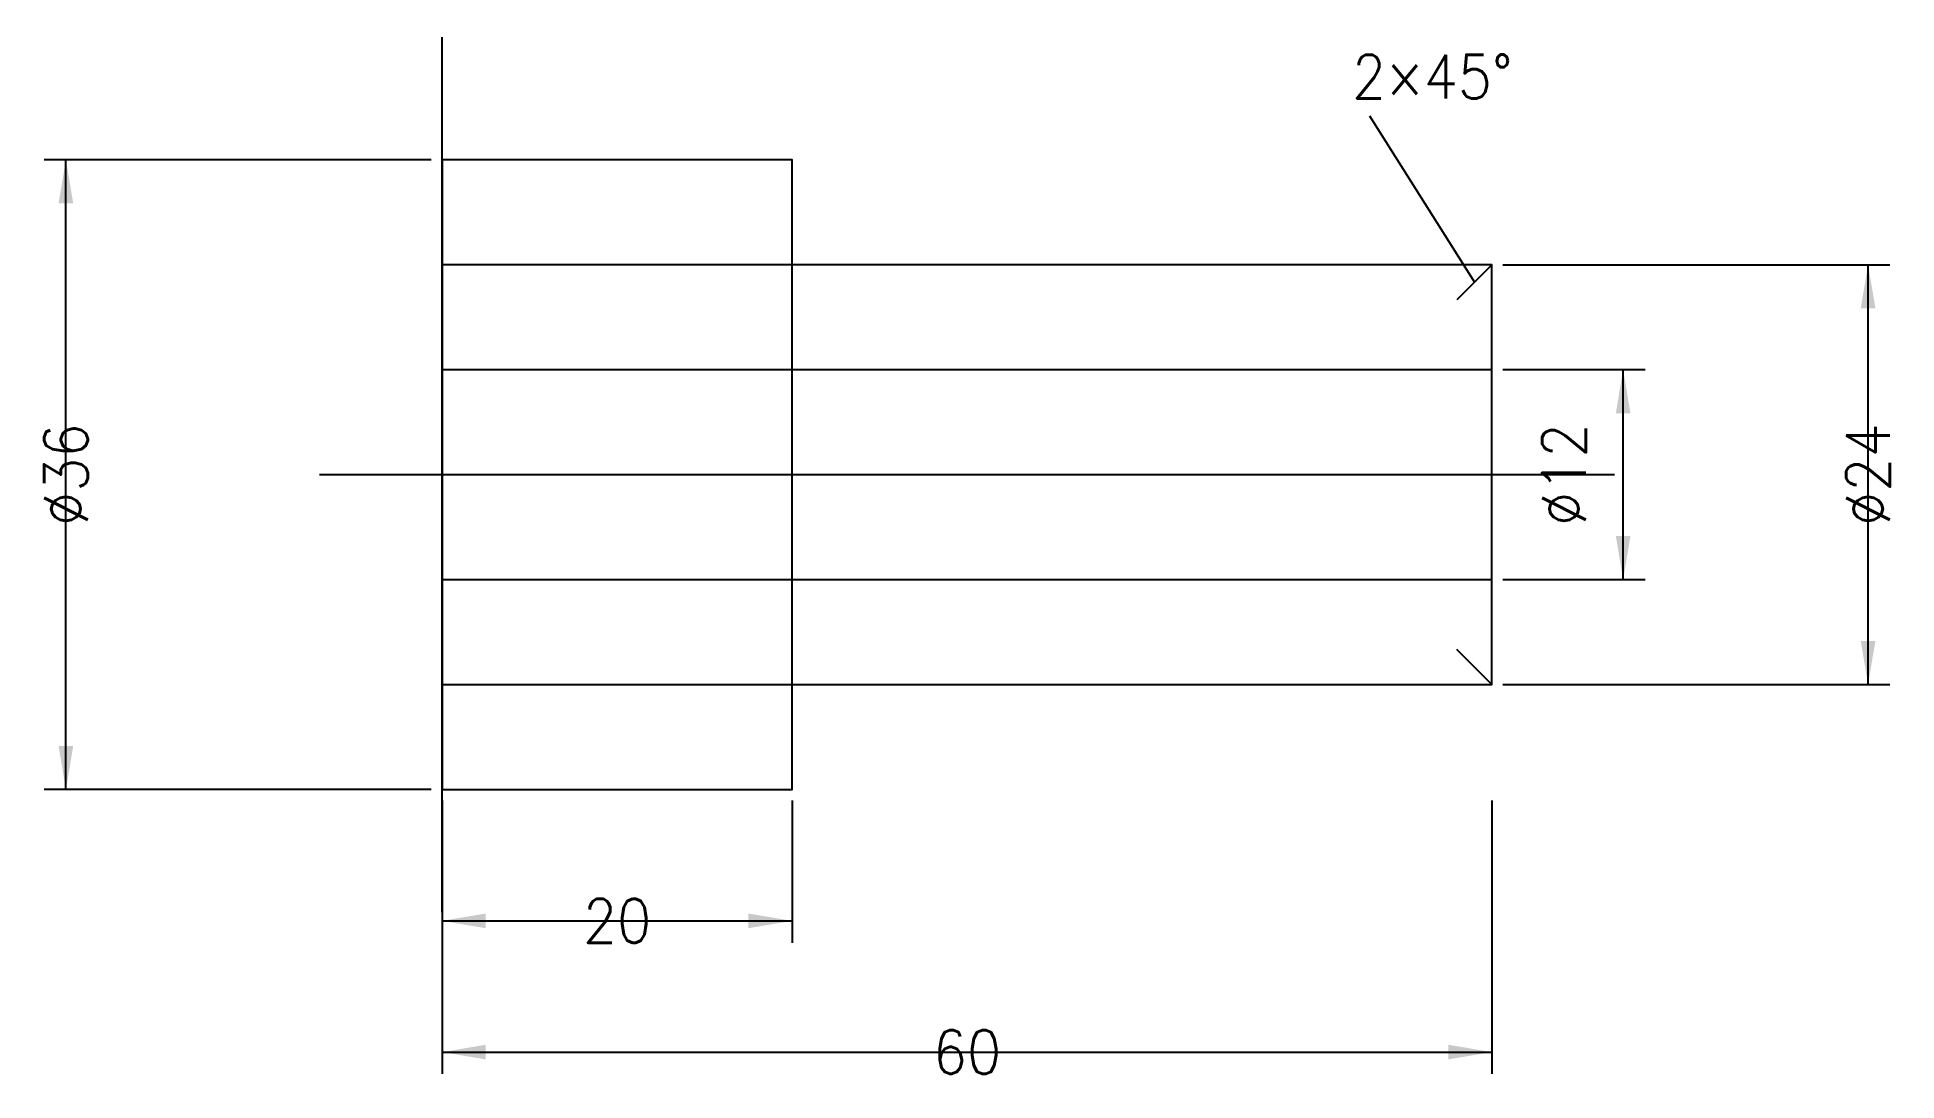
# Model space of a CAD drawing. Header units: millimetres. Extents: x -23 to 83, y -35 to 25.
import ezdxf

# ---------------------------------------------------------------- set-up
doc = ezdxf.new("R2010")
doc.units = ezdxf.units.MM
for name, color, linetype in [('AXIS', 7, 'CONTINUOUS'), ('CONTUR', 7, 'CONTINUOUS'), ('DIM', 7, 'CONTINUOUS'), ('THIN', 7, 'CONTINUOUS')]:
    doc.layers.add(name, color=color, linetype=linetype)
doc.styles.get("Standard").update_dxf_attribs({"font": 'STANDARD'})
doc.dimstyles.get("Standard").update_dxf_attribs({"dimtxt": 2.5, "dimasz": 2.5, "dimexe": 1.25, "dimexo": 0.625, "dimtad": 0, "dimtoh": 1, "dimtxsty": 'STANDARD', "dimcen": 0.09, "dimadec": 0, "dimazin": 0, "dimtfac": 1, "dimtdec": 4, "dimtofl": 0, "dimtmove": 0, "dimatfit": 3, "dimfxl": 1, "dimtolj": 1, "dimtzin": 0, "dimarcsym": 0})

# ---------------------------------------------------------------- blocks, each defined once
blk = doc.blocks.new('*D1')
at = {"layer": 'DIM', "color": 0, "linetype": 'ByBlock', "lineweight": -2}
for p, q in [((60.62, 6), (68.75, 6)), ((67.5, -6), (67.5, 6)), ((60.62, -6), (68.75, -6))]:
    blk.add_line(p, q, dxfattribs=at)
for points in [[(67.5, 6), (67.92, 3.5), (67.08, 3.5)], [(67.5, -6), (67.08, -3.5), (67.92, -3.5)]]:
    blk.add_solid(points, dxfattribs=at)
at = {"layer": 'DIM', "color": 0, "linetype": 'CONTINUOUS', "lineweight": -2, "insert": (64.12, 0), "char_height": 2.5, "width": 5, "attachment_point": 5, "rotation": 90}
blk.add_mtext('%%C12', dxfattribs=at)
blk = doc.blocks.new('*D2')
at = {"layer": 'DIM', "color": 0, "linetype": 'ByBlock', "lineweight": -2}
for p, q in [((60.62, 12), (82.75, 12)), ((81.5, -12), (81.5, 12)), ((60.62, -12), (82.75, -12))]:
    blk.add_line(p, q, dxfattribs=at)
for points in [[(81.5, 12), (81.92, 9.5), (81.08, 9.5)], [(81.5, -12), (81.08, -9.5), (81.92, -9.5)]]:
    blk.add_solid(points, dxfattribs=at)
at = {"layer": 'DIM', "color": 0, "linetype": 'CONTINUOUS', "lineweight": -2, "insert": (81.5, 0), "char_height": 2.5, "width": 5.8333, "attachment_point": 5, "rotation": 90}
blk.add_mtext('%%C24', dxfattribs=at)
blk = doc.blocks.new('*D3')
at = {"layer": 'DIM', "color": 0, "linetype": 'ByBlock', "lineweight": -2}
for p, q in [((-0.62, 18), (-22.75, 18)), ((-21.5, -18), (-21.5, 18)), ((-0.62, -18), (-22.75, -18))]:
    blk.add_line(p, q, dxfattribs=at)
for points in [[(-21.5, 18), (-21.08, 15.5), (-21.92, 15.5)], [(-21.5, -18), (-21.92, -15.5), (-21.08, -15.5)]]:
    blk.add_solid(points, dxfattribs=at)
at = {"layer": 'DIM', "color": 0, "linetype": 'CONTINUOUS', "lineweight": -2, "insert": (-21.5, 0), "char_height": 2.5, "width": 5.5556, "attachment_point": 5, "rotation": 90}
blk.add_mtext('%%C36', dxfattribs=at)
blk = doc.blocks.new('*D4')
at = {"layer": 'DIM', "color": 0, "linetype": 'ByBlock', "lineweight": -2}
for p, q in [((0, -18.62), (0, -26.75)), ((20, -18.62), (20, -26.75)), ((0, -25.5), (20, -25.5))]:
    blk.add_line(p, q, dxfattribs=at)
for points in [[(0, -25.5), (2.5, -25.08), (2.5, -25.92)], [(20, -25.5), (17.5, -25.92), (17.5, -25.08)]]:
    blk.add_solid(points, dxfattribs=at)
at = {"layer": 'DIM', "color": 0, "linetype": 'CONTINUOUS', "lineweight": -2, "insert": (10, -25.5), "char_height": 2.5, "width": 3.0556, "attachment_point": 5}
blk.add_mtext('20', dxfattribs=at)
blk = doc.blocks.new('*D5')
at = {"layer": 'DIM', "color": 0, "linetype": 'ByBlock', "lineweight": -2}
for p, q in [((0, -18.62), (0, -34.25)), ((60, -18.62), (60, -34.25)), ((0, -33), (60, -33))]:
    blk.add_line(p, q, dxfattribs=at)
for points in [[(0, -33), (2.5, -32.58), (2.5, -33.42)], [(60, -33), (57.5, -33.42), (57.5, -32.58)]]:
    blk.add_solid(points, dxfattribs=at)
at = {"layer": 'DIM', "color": 0, "linetype": 'CONTINUOUS', "lineweight": -2, "insert": (30, -33), "char_height": 2.5, "width": 3.0556, "attachment_point": 5}
blk.add_mtext('60', dxfattribs=at)

msp = doc.modelspace()

# ---------------------------------------------------------------- linework, layer by layer
at = {"layer": 'AXIS'}
for p, q in [((0, -25), (0, 25)), ((-7, 0), (67, 0))]:
    msp.add_line(p, q, dxfattribs=at)
at = {"layer": 'CONTUR'}
for points in [[(0, -18), (20, -18), (20, 18), (0, 18), (0, -18)], [(0, -12), (60, -12), (60, 12), (0, 12), (0, -12)]]:
    msp.add_lwpolyline(points, dxfattribs=at)
at = {"layer": 'THIN'}
for p, q in [((53, 20.5), (59, 11)), ((60, 12), (58, 10)), ((0, 6), (60, 6)), ((0, -6), (60, -6)), ((60, -12), (58, -10))]:
    msp.add_line(p, q, dxfattribs=at)

# ---------------------------------------------------------------- texts
at = {"layer": 'DIM'}
msp.add_text('2×45%%D', height=2.5, dxfattribs=at).set_placement((52, 21.5))

# ---------------------------------------------------------------- dimensions: what is measured, and where the dimension line sits
for base, p1, p2, text, picture, middle in [((-21.5, -18), (0, -18), (0, 18), '%%C36', '*D3', (-21.5, 0)), ((81.5, -12), (60, -12), (60, 12), '%%C24', '*D2', (81.5, 0)), ((67.5, -6), (60, -6), (60, 6), '%%C12', '*D1', (64.125, 0))]:
    dim = msp.add_linear_dim(base=base, p1=p1, p2=p2, angle=90, text=text, dimstyle='Standard', dxfattribs=at)
    dim.commit()
    dim.dimension.update_dxf_attribs({"geometry": picture, "text_midpoint": middle})
for base, p2, text, picture, middle in [((0, -25.5), (20, -18), '20', '*D4', (10, -25.5)), ((0, -33), (60, -18), '60', '*D5', (30, -33))]:
    dim = msp.add_linear_dim(base=base, p1=(0, -18), p2=p2, text=text, dimstyle='Standard', dxfattribs=at)
    dim.commit()
    dim.dimension.update_dxf_attribs({"geometry": picture, "text_midpoint": middle})

doc.saveas('drawing.dxf')
